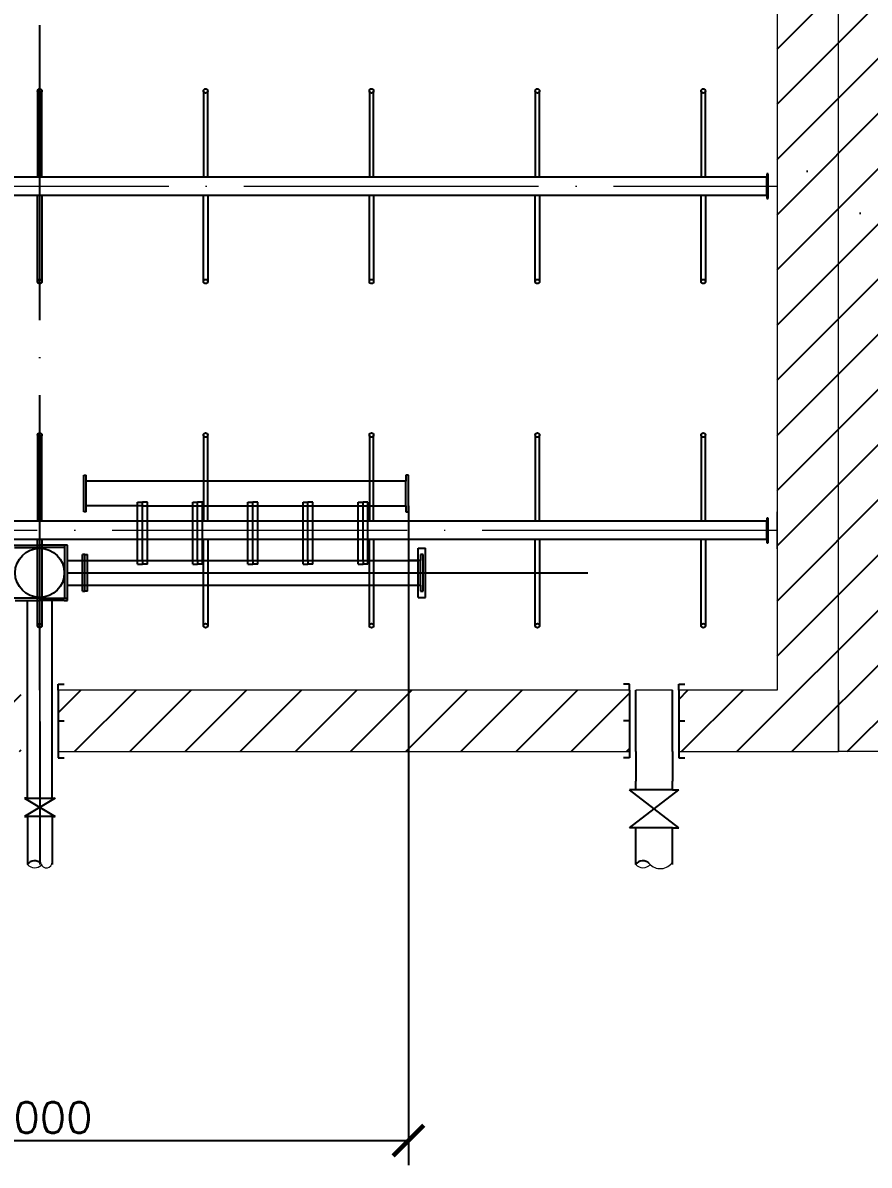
# Model space of a CAD drawing. Header units: millimetres. Extents: x 279 to 2876, y -494 to 1800.
# Drawn here: x 911.8 to 980.6, y 801.5 to 894.5 of the extents above; entities that cross this region are included whole.
import ezdxf

# ---------------------------------------------------------------- set-up
doc = ezdxf.new("R2010")
doc.units = ezdxf.units.MM
doc.linetypes.add('ACAD_ISO04W100', pattern=[30, 24, -3, 0, -3])
doc.layers.add('图层2', color=5, linetype='Continuous', lineweight=25, plot=False)
doc.layers.add('图层3', color=2, linetype='Continuous')
doc.styles.get("Standard").update_dxf_attribs({"font": 'txt', "bigfont": 'gbcbig.shx'})
doc.dimstyles.new('副本 ISO-25', dxfattribs={"dimtxt": 2.5, "dimasz": 2.5, "dimexe": 2, "dimexo": 2, "dimtad": 1, "dimlfac": 100, "dimtxsty": 'Standard', "dimblk": 'ARCHTICK', "dimcen": 2.5, "dimadec": 0, "dimazin": 0, "dimtfac": 1, "dimtmove": 0, "dimatfit": 3, "dimfxl": 1, "dimarcsym": 0})

# ---------------------------------------------------------------- blocks, each defined once
blk = doc.blocks.new('_ArchTick')
at = {"color": 0, "linetype": 'ByBlock', "const_width": 0.15}
blk.add_lwpolyline([(-0.5, -0.5), (0.5, 0.5)], dxfattribs=at)
blk = doc.blocks.new('*D29')
at = {"layer": '图层3', "color": 0, "lineweight": -2, "transparency": 16777216}
for p, q in [((883.145, 855.166), (883.145, 801.525)), ((943.145, 855.166), (943.145, 801.525)), ((883.145, 803.525), (943.145, 803.525))]:
    blk.add_line(p, q, dxfattribs=at)
at = {"layer": '图层3', "color": 0, "lineweight": -2, "transparency": 16777216, "xscale": 2.5, "yscale": 2.5, "zscale": 2.5, "rotation": 180}
blk.add_blockref('_ArchTick', (883.145, 803.525), dxfattribs=at)
at = {"layer": '图层3', "color": 0, "lineweight": -2, "transparency": 16777216, "xscale": 2.5, "yscale": 2.5, "zscale": 2.5}
blk.add_blockref('_ArchTick', (943.145, 803.525), dxfattribs=at)
at = {"layer": '图层3', "color": 0, "transparency": 16777216, "insert": (913.145, 805.4), "char_height": 2.5, "attachment_point": 5}
blk.add_mtext('6000', dxfattribs=at)

msp = doc.modelspace()

# ---------------------------------------------------------------- hatches: boundary and pattern name
at = {"layer": '图层3'}
h = msp.add_hatch(dxfattribs=at)
h.set_pattern_fill('ANSI31', color=256, style=0)
h.paths.add_polyline_path([(911.64464, 840.16504), (865.14464, 840.16504), (865.14464, 835.16504), (911.64464, 835.16504)])
h.paths.add_polyline_path([(961.14464, 840.16504), (914.64464, 840.16504), (914.64464, 835.16504), (961.14464, 835.16504)])
h.paths.add_polyline_path([(861.14464, 840.16504), (853.14464, 840.16504), (853.14464, 850.16504), (853.14464, 852.41504), (848.14464, 852.41504), (848.14464, 845.16504), (848.14464, 840.16504), (848.14464, 835.16504), (861.14464, 835.16504)])
h.paths.add_polyline_path([(853.14464, 880.41504), (848.14464, 880.41504), (848.14464, 853.91504), (853.14464, 853.91504)])
h.paths.add_polyline_path([(853.14464, 1085.16504), (853.14464, 1090.16504), (866.84016, 1090.16504), (871.84253, 1095.16504), (848.14464, 1095.16504), (848.14464, 1077.91504), (853.14464, 1077.91504), (853.14464, 1080.16504)])
h.paths.add_polyline_path([(882.72442, 1095.16504), (871.84253, 1095.16504), (866.84016, 1090.16504), (877.72204, 1090.16504)])
h.paths.add_polyline_path([(911.64464, 1095.16504), (882.72442, 1095.16504), (877.72204, 1090.16504), (911.64464, 1090.16504)])
h.paths.add_polyline_path([(853.14464, 1076.41504), (848.14464, 1076.41504), (848.14464, 1049.91504), (853.14464, 1049.91504)])
h.paths.add_polyline_path([(853.14464, 1048.41504), (848.14464, 1048.41504), (848.14464, 1021.91504), (853.14464, 1021.91504)])
h.paths.add_polyline_path([(853.14464, 1020.41504), (848.14464, 1020.41504), (848.14464, 993.91504), (853.14464, 993.91504)])
h.paths.add_polyline_path([(853.14464, 992.41504), (848.14464, 992.41504), (848.14464, 965.91504), (853.14464, 965.91504)])
h.paths.add_polyline_path([(853.14464, 964.41504), (848.14464, 964.41504), (848.14464, 937.91504), (853.14464, 937.91504)])
h.paths.add_polyline_path([(853.14464, 936.41504), (848.14464, 936.41504), (848.14464, 909.91504), (853.14464, 909.91504)])
h.paths.add_polyline_path([(853.14464, 908.41504), (848.14464, 908.41504), (848.14464, 881.91504), (853.14464, 881.91504)])
h.paths.add_polyline_path([(978.14464, 1085.16504), (978.14464, 1090.16504), (978.14464, 1095.16504), (914.64464, 1095.16504), (914.64464, 1090.16504), (973.14464, 1090.16504), (973.14464, 1080.16504), (973.14464, 840.16504), (965.14464, 840.16504), (965.14464, 835.16504), (978.14464, 835.16504)])
h.paths.add_polyline_path([(1041.64464, 1095.16504), (978.14464, 1095.16504), (978.14464, 1090.16504), (978.14464, 1080.16504), (978.14464, 835.16504), (991.14464, 835.16504), (991.14464, 840.16504), (983.14464, 840.16504), (983.14464, 1080.16504), (983.14464, 1090.16504), (1041.64464, 1090.16504)])
h.paths.add_polyline_path([(1108.14464, 1095.16504), (1044.64464, 1095.16504), (1044.64464, 1090.16504), (1103.14464, 1090.16504), (1103.14464, 1085.16504), (1103.14464, 1080.16504), (1103.14464, 1077.91504), (1108.14464, 1077.91504)])
h.paths.add_polyline_path([(1108.14464, 1076.41504), (1103.14464, 1076.41504), (1103.14464, 1049.91504), (1108.14464, 1049.91504)])
h.paths.add_polyline_path([(1108.14464, 1048.41504), (1103.14464, 1048.41504), (1103.14464, 1021.91504), (1108.14464, 1021.91504)])
h.paths.add_polyline_path([(1108.14464, 1020.41504), (1103.14464, 1020.41504), (1103.14464, 993.91504), (1108.14464, 993.91504)])
h.paths.add_polyline_path([(1108.14464, 992.41504), (1103.14464, 992.41504), (1103.14464, 965.91504), (1108.14464, 965.91504)])
h.paths.add_polyline_path([(1108.14464, 964.41504), (1103.14464, 964.41504), (1103.14464, 937.91504), (1108.14464, 937.91504)])
h.paths.add_polyline_path([(1108.14464, 936.41504), (1103.14464, 936.41504), (1103.14464, 909.91504), (1108.14464, 909.91504)])
h.paths.add_polyline_path([(1108.14464, 908.41504), (1103.14464, 908.41504), (1103.14464, 881.91504), (1108.14464, 881.91504)])
h.paths.add_polyline_path([(1108.14464, 880.41504), (1103.14464, 880.41504), (1103.14464, 853.91504), (1108.14464, 853.91504)])
h.paths.add_polyline_path([(1108.14464, 850.16504), (1108.14464, 852.41504), (1103.14464, 852.41504), (1103.14464, 840.16504), (1095.14464, 840.16504), (1095.14464, 835.16504), (1108.14464, 835.16504), (1108.14464, 840.16504)])
h.paths.add_polyline_path([(1091.14464, 840.16504), (1044.64464, 840.16504), (1044.64464, 835.16504), (1091.14464, 835.16504)])
h.paths.add_polyline_path([(1041.64464, 840.16504), (995.14464, 840.16504), (995.14464, 835.16504), (1041.64464, 835.16504)])
h.paths.add_polyline_path([(1129.14472, 840.16504), (1121.14472, 840.16504), (1121.14472, 850.16504), (1121.14472, 852.41504), (1116.14472, 852.41504), (1116.14472, 845.16504), (1116.14472, 840.16504), (1116.14472, 835.16504), (1129.14472, 835.16504)])
h.paths.add_polyline_path([(1179.64472, 840.16504), (1133.14472, 840.16504), (1133.14472, 835.16504), (1179.64472, 835.16504)])
h.paths.add_polyline_path([(1229.14472, 840.16504), (1182.64472, 840.16504), (1182.64472, 835.16504), (1229.14472, 835.16504)])
h.paths.add_polyline_path([(1121.14472, 880.41504), (1116.14472, 880.41504), (1116.14472, 853.91504), (1121.14472, 853.91504)])
h.paths.add_polyline_path([(1121.14472, 908.41504), (1116.14472, 908.41504), (1116.14472, 881.91504), (1121.14472, 881.91504)])
h.paths.add_polyline_path([(1121.14472, 936.41504), (1116.14472, 936.41504), (1116.14472, 909.91504), (1121.14472, 909.91504)])
h.paths.add_polyline_path([(1121.14472, 964.41504), (1116.14472, 964.41504), (1116.14472, 937.91504), (1121.14472, 937.91504)])
h.paths.add_polyline_path([(1121.14472, 992.41504), (1116.14472, 992.41504), (1116.14472, 965.91504), (1121.14472, 965.91504)])
h.paths.add_polyline_path([(1121.14472, 1020.41504), (1116.14472, 1020.41504), (1116.14472, 993.91504), (1121.14472, 993.91504)])
h.paths.add_polyline_path([(1121.14472, 1048.41504), (1116.14472, 1048.41504), (1116.14472, 1021.91504), (1121.14472, 1021.91504)])
h.paths.add_polyline_path([(1121.14472, 1076.41504), (1116.14472, 1076.41504), (1116.14472, 1049.91504), (1121.14472, 1049.91504)])
h.paths.add_polyline_path([(1121.14472, 1090.16504), (1179.64472, 1090.16504), (1179.64472, 1095.16504), (1116.14472, 1095.16504), (1116.14472, 1077.91504), (1121.14472, 1077.91504), (1121.14472, 1080.16504), (1121.14472, 1085.16504)])
h.paths.add_polyline_path([(1246.14472, 1095.16504), (1182.64472, 1095.16504), (1182.64472, 1090.16504), (1241.14472, 1090.16504), (1241.14472, 1080.16504), (1241.14472, 840.16504), (1233.14472, 840.16504), (1233.14472, 835.16504), (1246.14472, 835.16504), (1246.14472, 1085.16504), (1246.14472, 1090.16504)])
h = msp.add_hatch(dxfattribs=at)
h.set_pattern_fill('AR-CONC', color=256, scale=0.25, style=0)
h.paths.add_polyline_path([(853.14464, 1076.41504), (848.14464, 1076.41504), (848.14464, 1049.91504), (853.14464, 1049.91504)])
h.paths.add_polyline_path([(853.14464, 1090.16504), (866.84016, 1090.16504), (871.84253, 1095.16504), (848.14464, 1095.16504), (848.14464, 1077.91504), (853.14464, 1077.91504), (853.14464, 1080.16504), (853.14464, 1085.16504)])
h.paths.add_polyline_path([(911.64464, 1095.16504), (882.72442, 1095.16504), (877.72204, 1090.16504), (911.64464, 1090.16504)])
h.paths.add_polyline_path([(882.72442, 1095.16504), (871.84253, 1095.16504), (866.84016, 1090.16504), (877.72204, 1090.16504)])
h.paths.add_polyline_path([(978.14464, 1095.16504), (914.64464, 1095.16504), (914.64464, 1090.16504), (973.14464, 1090.16504), (973.14464, 1080.16504), (973.14464, 840.16504), (965.14464, 840.16504), (965.14464, 835.16504), (978.14464, 835.16504), (978.14464, 1085.16504), (978.14464, 1090.16504)])
h.paths.add_polyline_path([(961.14464, 840.16504), (914.64464, 840.16504), (914.64464, 835.16504), (961.14464, 835.16504)])
h.paths.add_polyline_path([(911.64464, 840.16504), (865.14464, 840.16504), (865.14464, 835.16504), (911.64464, 835.16504)])
h.paths.add_polyline_path([(853.14464, 850.16504), (853.14464, 852.41504), (848.14464, 852.41504), (848.14464, 845.16504), (848.14464, 840.16504), (848.14464, 835.16504), (861.14464, 835.16504), (861.14464, 840.16504), (853.14464, 840.16504)])
h.paths.add_polyline_path([(853.14464, 880.41504), (848.14464, 880.41504), (848.14464, 853.91504), (853.14464, 853.91504)])
h.paths.add_polyline_path([(853.14464, 908.41504), (848.14464, 908.41504), (848.14464, 881.91504), (853.14464, 881.91504)])
h.paths.add_polyline_path([(853.14464, 936.41504), (848.14464, 936.41504), (848.14464, 909.91504), (853.14464, 909.91504)])
h.paths.add_polyline_path([(853.14464, 964.41504), (848.14464, 964.41504), (848.14464, 937.91504), (853.14464, 937.91504)])
h.paths.add_polyline_path([(853.14464, 992.41504), (848.14464, 992.41504), (848.14464, 965.91504), (853.14464, 965.91504)])
h.paths.add_polyline_path([(853.14464, 1020.41504), (848.14464, 1020.41504), (848.14464, 993.91504), (853.14464, 993.91504)])
h.paths.add_polyline_path([(853.14464, 1048.41504), (848.14464, 1048.41504), (848.14464, 1021.91504), (853.14464, 1021.91504)])
h.paths.add_polyline_path([(983.14464, 1080.16504), (983.14464, 1090.16504), (1041.64464, 1090.16504), (1041.64464, 1095.16504), (978.14464, 1095.16504), (978.14464, 1090.16504), (978.14464, 1080.16504), (978.14464, 835.16504), (991.14464, 835.16504), (991.14464, 840.16504), (983.14464, 840.16504)])
h.paths.add_polyline_path([(1108.14464, 1095.16504), (1044.64464, 1095.16504), (1044.64464, 1090.16504), (1103.14464, 1090.16504), (1103.14464, 1085.16504), (1103.14464, 1080.16504), (1103.14464, 1077.91504), (1108.14464, 1077.91504)])
h.paths.add_polyline_path([(1108.14464, 1076.41504), (1103.14464, 1076.41504), (1103.14464, 1049.91504), (1108.14464, 1049.91504)])
h.paths.add_polyline_path([(1108.14464, 1048.41504), (1103.14464, 1048.41504), (1103.14464, 1021.91504), (1108.14464, 1021.91504)])
h.paths.add_polyline_path([(1108.14464, 1020.41504), (1103.14464, 1020.41504), (1103.14464, 993.91504), (1108.14464, 993.91504)])
h.paths.add_polyline_path([(1121.14472, 1020.41504), (1116.14472, 1020.41504), (1116.14472, 993.91504), (1121.14472, 993.91504)])
h.paths.add_polyline_path([(1121.14472, 1048.41504), (1116.14472, 1048.41504), (1116.14472, 1021.91504), (1121.14472, 1021.91504)])
h.paths.add_polyline_path([(1121.14472, 1076.41504), (1116.14472, 1076.41504), (1116.14472, 1049.91504), (1121.14472, 1049.91504)])
h.paths.add_polyline_path([(1121.14472, 1090.16504), (1179.64472, 1090.16504), (1179.64472, 1095.16504), (1116.14472, 1095.16504), (1116.14472, 1077.91504), (1121.14472, 1077.91504), (1121.14472, 1080.16504), (1121.14472, 1085.16504)])
h.paths.add_polyline_path([(1108.14464, 992.41504), (1103.14464, 992.41504), (1103.14464, 965.91504), (1108.14464, 965.91504)])
h.paths.add_polyline_path([(1121.14472, 992.41504), (1116.14472, 992.41504), (1116.14472, 965.91504), (1121.14472, 965.91504)])
h.paths.add_polyline_path([(1121.14472, 964.41504), (1116.14472, 964.41504), (1116.14472, 937.91504), (1121.14472, 937.91504)])
h.paths.add_polyline_path([(1108.14464, 964.41504), (1103.14464, 964.41504), (1103.14464, 937.91504), (1108.14464, 937.91504)])
h.paths.add_polyline_path([(1108.14464, 936.41504), (1103.14464, 936.41504), (1103.14464, 909.91504), (1108.14464, 909.91504)])
h.paths.add_polyline_path([(1121.14472, 936.41504), (1116.14472, 936.41504), (1116.14472, 909.91504), (1121.14472, 909.91504)])
h.paths.add_polyline_path([(1121.14472, 908.41504), (1116.14472, 908.41504), (1116.14472, 881.91504), (1121.14472, 881.91504)])
h.paths.add_polyline_path([(1108.14464, 908.41504), (1103.14464, 908.41504), (1103.14464, 881.91504), (1108.14464, 881.91504)])
h.paths.add_polyline_path([(1108.14464, 880.41504), (1103.14464, 880.41504), (1103.14464, 853.91504), (1108.14464, 853.91504)])
h.paths.add_polyline_path([(1121.14472, 880.41504), (1116.14472, 880.41504), (1116.14472, 853.91504), (1121.14472, 853.91504)])
h.paths.add_polyline_path([(1091.14464, 840.16504), (1044.64464, 840.16504), (1044.64464, 835.16504), (1091.14464, 835.16504)])
h.paths.add_polyline_path([(1108.14464, 840.16504), (1108.14464, 850.16504), (1108.14464, 852.41504), (1103.14464, 852.41504), (1103.14464, 840.16504), (1095.14464, 840.16504), (1095.14464, 835.16504), (1108.14464, 835.16504)])
h.paths.add_polyline_path([(1129.14472, 840.16504), (1121.14472, 840.16504), (1121.14472, 850.16504), (1121.14472, 852.41504), (1116.14472, 852.41504), (1116.14472, 845.16504), (1116.14472, 840.16504), (1116.14472, 835.16504), (1129.14472, 835.16504)])
h.paths.add_polyline_path([(1179.64472, 840.16504), (1133.14472, 840.16504), (1133.14472, 835.16504), (1179.64472, 835.16504)])
h.paths.add_polyline_path([(1041.64464, 840.16504), (995.14464, 840.16504), (995.14464, 835.16504), (1041.64464, 835.16504)])
h.paths.add_polyline_path([(1229.14472, 840.16504), (1182.64472, 840.16504), (1182.64472, 835.16504), (1229.14472, 835.16504)])
h.paths.add_polyline_path([(1246.14472, 1085.16504), (1246.14472, 1090.16504), (1246.14472, 1095.16504), (1182.64472, 1095.16504), (1182.64472, 1090.16504), (1241.14472, 1090.16504), (1241.14472, 1080.16504), (1241.14472, 840.16504), (1233.14472, 840.16504), (1233.14472, 835.16504), (1246.14472, 835.16504)])

# ---------------------------------------------------------------- linework, layer by layer
at = {"linetype": 'ACAD_ISO04W100'}
for p, q in [((913.14464, 840.16504), (913.14464, 1090.16504)), ((913.14464, 837.61302), (913.14464, 825.97504))]:
    msp.add_line(p, q, dxfattribs=at)
at = {"lineweight": 0}
for p, q in [((978.14464, 835.16504), (978.14464, 1085.16504)), ((978.14464, 835.16504), (978.14464, 1085.16504)), ((973.14464, 1080.16504), (973.14464, 840.16504)), ((973.14464, 851.66504), (973.14464, 854.66504)), ((913.14464, 840.16504), (913.14464, 837.61302)), ((961.14464, 840.16504), (914.64464, 840.16504)), ((964.64464, 840.16504), (961.64464, 840.16504)), ((973.14464, 840.16504), (965.14464, 840.16504)), ((978.14464, 840.16504), (978.14464, 835.16504)), ((978.14464, 840.16504), (978.14464, 835.16504)), ((914.64464, 835.16504), (961.14464, 835.16504)), ((965.14464, 835.16504), (978.14464, 835.16504)), ((991.14464, 835.16504), (978.14464, 835.16504))]:
    msp.add_line(p, q, dxfattribs=at)
at = {"linetype": 'ACAD_ISO04W100', "lineweight": 0}
for p, q in [((899.64464, 881.16504), (973.14464, 881.16504)), ((973.14464, 853.16504), (853.14464, 853.16504)), ((913.14464, 837.61302), (913.14464, 840.16504))]:
    msp.add_line(p, q, dxfattribs=at)
for p, q in [((916.72364, 857.36562), (916.72364, 857.66562)), ((916.72364, 857.66562), (916.92364, 857.66562)), ((916.72364, 857.16562), (916.72364, 857.36562)), ((916.72364, 855.16562), (916.72364, 857.16562)), ((916.92364, 854.66562), (916.92364, 857.66562)), ((942.94464, 857.16562), (916.92364, 857.16562)), ((943.14464, 857.66562), (942.94464, 857.66562)), ((942.94464, 857.66562), (942.94464, 857.16562)), ((942.94464, 855.16562), (942.94464, 857.16562)), ((943.14464, 857.16562), (943.14464, 857.66562)), ((943.14464, 854.66562), (943.14464, 857.16562)), ((916.72364, 854.66562), (916.72364, 855.16562)), ((918.74383, 855.16562), (916.92364, 855.16562)), ((921.51048, 855.16562), (918.74383, 855.16562)), ((921.11048, 850.41562), (921.11048, 855.46562)), ((921.11048, 855.46562), (921.51048, 855.46562)), ((921.51048, 850.71562), (921.51048, 855.46562)), ((921.91048, 855.46562), (921.51048, 855.46562)), ((921.51048, 850.71562), (921.51048, 855.46562)), ((921.51048, 855.16562), (942.94464, 855.16562)), ((921.91048, 850.41562), (921.91048, 855.46562)), ((925.59731, 850.41562), (925.59731, 855.46562)), ((925.59731, 855.46562), (925.99731, 855.46562)), ((925.99731, 850.71562), (925.99731, 855.46562)), ((925.99731, 850.71562), (925.99731, 855.46562)), ((926.39731, 855.46562), (925.99731, 855.46562)), ((925.99731, 850.71562), (925.99731, 855.46562)), ((926.39731, 850.41562), (926.39731, 855.46562)), ((930.08414, 850.41562), (930.08414, 855.46562)), ((930.08414, 855.46562), (930.48414, 855.46562)), ((930.48414, 850.71562), (930.48414, 855.46562)), ((930.48414, 850.71562), (930.48414, 855.46562)), ((930.88414, 855.46562), (930.48414, 855.46562)), ((930.48414, 850.71562), (930.48414, 855.46562)), ((930.88414, 850.41562), (930.88414, 855.46562)), ((934.57097, 850.41562), (934.57097, 855.46562)), ((934.57097, 855.46562), (934.97097, 855.46562)), ((934.97097, 850.71562), (934.97097, 855.46562)), ((934.97097, 850.71562), (934.97097, 855.46562)), ((935.37097, 855.46562), (934.97097, 855.46562)), ((934.97097, 850.71562), (934.97097, 855.46562)), ((935.37097, 850.41562), (935.37097, 855.46562)), ((939.0578, 850.41562), (939.0578, 855.46562)), ((939.0578, 855.46562), (939.4578, 855.46562)), ((939.4578, 850.71562), (939.4578, 855.46562)), ((939.8578, 855.46562), (939.4578, 855.46562)), ((939.4578, 850.71562), (939.4578, 855.46562)), ((939.4578, 850.71562), (939.4578, 855.40636)), ((939.8578, 850.41562), (939.8578, 855.46562)), ((942.94464, 855.16562), (942.94464, 854.66562)), ((916.92364, 854.66562), (916.72364, 854.66562)), ((942.94464, 854.66562), (943.14464, 854.66562)), ((910.89464, 851.96562), (913.14464, 851.96562)), ((911.09464, 851.76562), (913.14464, 851.76562)), ((915.39464, 851.96562), (913.14464, 851.96562)), ((915.19464, 851.76562), (913.14464, 851.76562)), ((913.14464, 847.66562), (913.14464, 851.76562)), ((915.19464, 847.66562), (915.19464, 851.96562)), ((915.39464, 847.46562), (915.39464, 851.96562)), ((943.94464, 851.67864), (943.94464, 851.71562)), ((943.94464, 851.71562), (944.24464, 851.71562)), ((943.94464, 847.95383), (943.94464, 851.67864)), ((944.24464, 851.71562), (944.54464, 851.71562)), ((944.54464, 851.67864), (944.54464, 851.71562)), ((944.54464, 847.95383), (944.54464, 851.67864)), ((915.39464, 850.71562), (936.3498, 850.71562)), ((916.62364, 848.21562), (916.62364, 851.21562)), ((916.82364, 851.21562), (916.62364, 851.21562)), ((916.82364, 850.91562), (916.82364, 851.21562)), ((916.82364, 851.21562), (917.02364, 851.21562)), ((916.82364, 850.71562), (916.82364, 850.91562)), ((916.82364, 848.71562), (916.82364, 850.71562)), ((917.02364, 848.21562), (917.02364, 851.21562)), ((917.02364, 850.71562), (943.94464, 850.71562)), ((921.11048, 850.41562), (921.51048, 850.41562)), ((921.51048, 850.71562), (921.51048, 850.41562)), ((921.51048, 850.71562), (921.51048, 850.41562)), ((921.91048, 850.41562), (921.51048, 850.41562)), ((925.59731, 850.41562), (925.99731, 850.41562)), ((925.99731, 850.71562), (925.99731, 850.41562)), ((925.99731, 850.71562), (925.99731, 850.41562)), ((926.39731, 850.41562), (925.99731, 850.41562)), ((930.08414, 850.41562), (930.48414, 850.41562)), ((930.48414, 850.71562), (930.48414, 850.41562)), ((930.48414, 850.71562), (930.48414, 850.41562)), ((930.88414, 850.41562), (930.48414, 850.41562)), ((934.57097, 850.41562), (934.97097, 850.41562)), ((934.97097, 850.71562), (934.97097, 850.41562)), ((934.97097, 850.71562), (934.97097, 850.41562)), ((935.37097, 850.41562), (934.97097, 850.41562)), ((936.3498, 850.71562), (943.14464, 850.71562)), ((939.0578, 850.41562), (939.4578, 850.41562)), ((939.4578, 850.71562), (939.4578, 850.41562)), ((939.4578, 850.71562), (939.4578, 850.41562)), ((939.8578, 850.41562), (939.4578, 850.41562)), ((944.14464, 850.71562), (943.14464, 850.71562)), ((944.34464, 851.21562), (944.14464, 851.21562)), ((944.14464, 851.21562), (944.14464, 850.71562)), ((944.14464, 848.71562), (944.14464, 850.71562)), ((944.34464, 850.71562), (944.34464, 851.21562)), ((944.34464, 848.21562), (944.34464, 850.71562)), ((915.39464, 849.71562), (957.75484, 849.71562)), ((916.82364, 849.71562), (917.02364, 849.71562)), ((915.39464, 848.71562), (937.42165, 848.71562)), ((916.82364, 848.21562), (916.82364, 848.71562)), ((937.42165, 848.71562), (943.14464, 848.71562)), ((943.14464, 848.71562), (944.14464, 848.71562)), ((944.14464, 848.71562), (944.14464, 848.21562)), ((913.14464, 847.66562), (910.89464, 847.66562)), ((913.14464, 847.66562), (915.39464, 847.66562)), ((916.62364, 848.21562), (916.82364, 848.21562)), ((917.02364, 848.21562), (916.82364, 848.21562)), ((943.94464, 847.71562), (943.94464, 847.95383)), ((943.94464, 847.71562), (944.39464, 847.71562)), ((944.14464, 848.21562), (944.34464, 848.21562)), ((944.24464, 847.71562), (944.54464, 847.71562)), ((944.54464, 847.71562), (944.54464, 847.95383)), ((911.14464, 847.46562), (913.14464, 847.46562)), ((912.14464, 831.88135), (912.14464, 847.46562)), ((915.14464, 847.46562), (913.14464, 847.46562)), ((914.14464, 831.88135), (914.14464, 847.46562)), ((915.14464, 847.46562), (915.39464, 847.46562)), ((914.64464, 840.16504), (914.64464, 840.66504)), ((914.64464, 840.66504), (915.14464, 840.66504)), ((914.64464, 840.16504), (914.64464, 835.16504)), ((961.14464, 840.66504), (960.64464, 840.66504)), ((961.14464, 840.16504), (961.14464, 840.66504)), ((961.14464, 840.16504), (961.14464, 835.16504)), ((965.14464, 840.16504), (965.14464, 840.66504)), ((965.14464, 840.66504), (965.64464, 840.66504)), ((965.14464, 840.16504), (965.14464, 835.16504)), ((914.64464, 837.66504), (915.14464, 837.66504)), ((961.14464, 837.66504), (960.64464, 837.66504)), ((965.14464, 837.66504), (965.64464, 837.66504)), ((914.64464, 835.16504), (914.64464, 834.66504)), ((914.64464, 834.66504), (915.14464, 834.66504)), ((961.14464, 834.66504), (960.64464, 834.66504)), ((961.14464, 835.16504), (961.14464, 834.66504)), ((961.64464, 835.16504), (961.64464, 832.77254)), ((961.64464, 835.16504), (961.64464, 832.77254)), ((961.64464, 835.16504), (961.64464, 832.77254)), ((961.64464, 835.16504), (961.64464, 832.77254)), ((964.64464, 835.16504), (964.64464, 832.77254)), ((964.64464, 835.16504), (964.64464, 832.77254)), ((964.64464, 835.16504), (964.64464, 832.77254)), ((964.64464, 835.16504), (964.64464, 832.77254)), ((965.14464, 835.16504), (965.14464, 834.66504)), ((965.14464, 834.66504), (965.64464, 834.66504)), ((912.14464, 831.88135), (912.14464, 833.38135)), ((961.64464, 832.07004), (961.64464, 832.77254)), ((961.64464, 832.07004), (961.64464, 832.77254)), ((961.64464, 832.07004), (961.64464, 832.77254)), ((961.64464, 832.07004), (961.64464, 832.77254)), ((964.64464, 832.07004), (964.64464, 832.77254)), ((964.64464, 832.07004), (964.64464, 832.77254)), ((964.64464, 832.07004), (964.64464, 832.77254)), ((964.64464, 832.07004), (964.64464, 832.77254)), ((912.14464, 831.38135), (912.14464, 831.88135)), ((914.14464, 831.38135), (914.14464, 831.88135)), ((961.64464, 832.07004), (961.14464, 832.07004)), ((965.14464, 828.97504), (961.14464, 832.07004)), ((961.14464, 828.97504), (965.14464, 832.07004)), ((964.64464, 832.07004), (961.64464, 832.07004)), ((964.64464, 832.07004), (965.14464, 832.07004)), ((912.14464, 831.38135), (911.89464, 831.38135)), ((911.89464, 831.38135), (914.39464, 829.88135)), ((914.39464, 831.38135), (911.89464, 829.88135)), ((912.14464, 831.38135), (914.14464, 831.38135)), ((914.14464, 831.38135), (914.39464, 831.38135)), ((911.89464, 829.88135), (912.14464, 829.88135)), ((914.14464, 829.88135), (912.14464, 829.88135)), ((912.14464, 829.88135), (912.14464, 827.88135)), ((914.14464, 829.88135), (914.39464, 829.88135)), ((914.14464, 829.88135), (914.14464, 827.88135)), ((961.64464, 828.97504), (961.14464, 828.97504)), ((961.64464, 825.97504), (961.64464, 828.97504)), ((964.64464, 828.97504), (961.64464, 828.97504)), ((964.64464, 825.97504), (964.64464, 828.97504)), ((964.64464, 828.97504), (965.14464, 828.97504)), ((912.14464, 827.88135), (912.14464, 825.97504)), ((914.14464, 827.88135), (914.14464, 825.97504))]:
    msp.add_line(p, q)
msp.add_circle((913.14464, 849.71562), 2)
at = {"lineweight": 0}
for centre, radius, start, end in [((913.69163, 826.16284), 0.45481, 192.990295, 5.0910891), ((963.64836, 826.84037), 1.19074, 220.9089818, 327.6488121), ((912.74063, 826.54625), 0.82552, 223.7833776, 312.3866), ((962.23904, 826.5427), 0.82192, 223.6811816, 316.1726464)]:
    msp.add_arc(centre, radius, start, end, dxfattribs=at)
for p in [(921.51048, 850.71562), (925.99731, 850.71562), (930.48414, 850.71562), (934.97097, 850.71562), (939.4578, 850.71562)]:
    msp.add_point(p)
at = {"layer": '图层2'}
for p, q in [((912.96964, 888.91504), (912.96964, 881.91504)), ((913.31964, 881.91504), (913.31964, 888.91504)), ((926.46964, 888.91504), (926.46964, 881.91504)), ((926.81964, 881.91504), (926.81964, 888.91504)), ((939.96964, 888.91504), (939.96964, 881.91504)), ((940.31964, 881.91504), (940.31964, 888.91504)), ((953.46964, 888.91504), (953.46964, 881.91504)), ((953.81964, 881.91504), (953.81964, 888.91504)), ((966.96964, 888.91504), (966.96964, 881.91504)), ((967.31964, 881.91504), (967.31964, 888.91504)), ((972.41964, 882.16504), (972.31964, 882.16504)), ((972.31964, 882.16504), (972.31964, 881.91504)), ((972.41964, 881.91504), (972.41964, 882.16504)), ((972.31964, 881.91504), (862.35332, 881.91504)), ((972.31964, 880.41504), (972.31964, 881.91504)), ((972.41964, 880.16504), (972.41964, 881.91504)), ((972.31964, 880.41504), (862.35332, 880.41504)), ((912.96964, 873.41504), (912.96964, 880.41504)), ((913.31964, 880.41504), (913.31964, 873.41504)), ((926.46964, 873.41504), (926.46964, 880.41504)), ((926.81964, 880.41504), (926.81964, 873.41504)), ((939.96964, 873.41504), (939.96964, 880.41504)), ((940.31964, 880.41504), (940.31964, 873.41504)), ((953.46964, 873.41504), (953.46964, 880.41504)), ((953.81964, 880.41504), (953.81964, 873.41504)), ((966.96964, 873.41504), (966.96964, 880.41504)), ((967.31964, 880.41504), (967.31964, 873.41504)), ((972.31964, 880.41504), (972.31964, 880.16504)), ((972.31964, 880.16504), (972.41964, 880.16504)), ((912.96964, 860.91504), (912.96964, 853.91504)), ((913.31964, 853.91504), (913.31964, 860.91504)), ((926.46964, 860.91504), (926.46964, 853.91504)), ((926.81964, 853.91504), (926.81964, 860.91504)), ((939.96964, 860.91504), (939.96964, 853.91504)), ((940.31964, 853.91504), (940.31964, 860.91504)), ((953.46964, 860.91504), (953.46964, 853.91504)), ((953.81964, 853.91504), (953.81964, 860.91504)), ((966.96964, 860.91504), (966.96964, 853.91504)), ((967.31964, 853.91504), (967.31964, 860.91504)), ((972.41964, 854.16504), (972.31964, 854.16504)), ((972.31964, 854.16504), (972.31964, 853.91504)), ((972.41964, 853.91504), (972.41964, 854.16504)), ((972.31964, 853.91504), (862.35332, 853.91504)), ((972.31964, 852.41504), (972.31964, 853.91504)), ((972.41964, 852.16504), (972.41964, 853.91504)), ((972.31964, 852.41504), (862.35332, 852.41504)), ((912.96964, 845.41504), (912.96964, 852.41504)), ((913.31964, 852.41504), (913.31964, 845.41504)), ((926.46964, 845.41504), (926.46964, 852.41504)), ((926.81964, 852.41504), (926.81964, 845.41504)), ((939.96964, 845.41504), (939.96964, 852.41504)), ((940.31964, 852.41504), (940.31964, 845.41504)), ((953.46964, 845.41504), (953.46964, 852.41504)), ((953.81964, 852.41504), (953.81964, 845.41504)), ((966.96964, 845.41504), (966.96964, 852.41504)), ((967.31964, 852.41504), (967.31964, 845.41504)), ((972.31964, 852.41504), (972.31964, 852.16504)), ((972.31964, 852.16504), (972.41964, 852.16504))]:
    msp.add_line(p, q, dxfattribs=at)
at = {"layer": '图层2', "color": 0}
for p, q in [((961.64464, 835.16504), (961.64464, 840.16504)), ((964.64464, 835.16504), (964.64464, 840.16504))]:
    msp.add_line(p, q, dxfattribs=at)
at = {"layer": '图层2'}
for centre in [(913.14464, 888.91504), (926.64464, 888.91504), (940.14464, 888.91504), (953.64464, 888.91504), (967.14464, 888.91504), (913.14464, 873.41504), (926.64464, 873.41504), (940.14464, 873.41504), (953.64464, 873.41504), (967.14464, 873.41504), (913.14464, 860.91504), (926.64464, 860.91504), (940.14464, 860.91504), (953.64464, 860.91504), (967.14464, 860.91504), (913.14464, 845.41504), (926.64464, 845.41504), (940.14464, 845.41504), (953.64464, 845.41504), (967.14464, 845.41504)]:
    msp.add_circle(centre, 0.175, dxfattribs=at)
at = {"layer": '图层2', "color": 0}
for centre in [(912.73021, 825.58347), (962.23021, 825.58347)]:
    msp.add_arc(centre, 0.70444, 42.6346558, 146.2295677, dxfattribs=at)

# ---------------------------------------------------------------- dimensions: what is measured, and where the dimension line sits
at = {"layer": '图层3'}
dim = msp.add_linear_dim(base=(943.14464, 803.5245), p1=(883.14464, 857.16562), p2=(943.14464, 857.16562), dimstyle='副本 ISO-25', dxfattribs=at)
dim.commit()
dim.dimension.update_dxf_attribs({"geometry": '*D29', "text_midpoint": (913.14464, 805.3995)})

doc.saveas('drawing.dxf')
